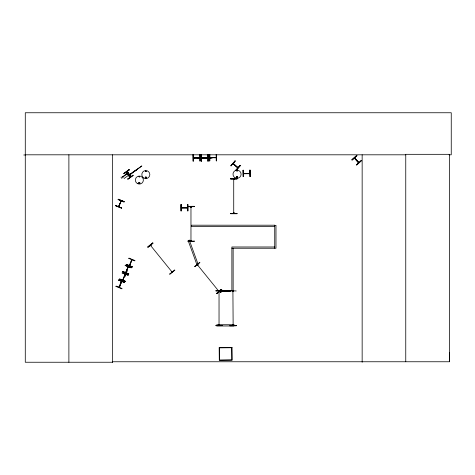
<?xml version="1.0" encoding="UTF-8"?>
<svg xmlns="http://www.w3.org/2000/svg" width="475" height="475" viewBox="0 0 475 475"><rect width="100%" height="100%" fill="white"/><g stroke="black" fill="none" stroke-linecap="round" stroke-linejoin="round"><path stroke-width="0.71" d="M449.029 154.808L451.25 154.808L451.25 112.753L25.282 112.753L25.282 362.247L112.551 362.247L112.492 361.76L449.356 361.76L449.421 352.741M233.718 163.804L233.231 163.412M237.435 167.479L237.607 167.212L238.064 167.645M233.083 163.578L237.868 167.77L238.005 167.509M191.223 206.708L191.247 207.332L190.902 207.272M190.897 240.522L191.253 240.516M191.253 240.962L190.944 241.015M219.034 290.92L219.266 291.632L219.26 290.914M233.658 212.83L234.015 212.83L233.688 212.83M219.26 325.327L219.034 324.615L219.034 325.327M233.136 325.476L232.91 291.133L233.201 291.644L232.875 291.199M233.189 325.405L232.904 324.829M139.525 176.771L139.163 176.724L139.555 176.676M139.787 183.178C138.837 181.705 139.086 184.175 139.632 183.338M146.021 171.291L145.688 171.101L145.95 171.362M146.169 171.333C145.558 170.068 145.386 172.211 146.104 171.398M354.481 158.027L358.738 162.759L358.423 162.076M123.061 279.704L122.793 279.526L123.168 279.538M125.198 274.408L122.853 280.226M128.262 266.855L127.929 266.724L127.781 267.288M120.739 201.24L121.042 201.358M119.462 286.823L119.13 286.692L119.183 287.339M121.38 281.295L121.357 282.037M121.6 281.527L119.207 287.274M129.36 265.608L129.912 265.014M131.765 259.647L131.741 260.389M150.753 245.759L150.415 245.29M150.729 245.777L151.008 245.551L150.623 245.142M197.903 265.008L197.368 264.866M218.571 291.056L218.85 290.831M190.932 206.821L191.223 207.266M191.211 241.009L191.182 240.451M233.694 179.134C233.267 179.698 234.496 179.704 233.706 179.627M219.005 291.05L219.296 291.496M219.284 325.238L219.254 324.68M233.16 291.692L233.16 291.151M237.458 167.455L237.672 167.212M124.699 274.692L125.002 274.811M120.709 201.228L121.066 201.519M118.964 287.108L121.297 281.408M121.101 281.806L121.457 282.103M129.348 265.454L131.741 259.706M131.486 260.158L131.842 260.448M121.262 200.818L118.827 206.75M132.038 259.754L129.604 265.685M128.767 273.826L128.636 274.158L122.663 271.789L122.793 271.457L128.761 273.837M131.136 267.847L131.266 267.52L125.287 265.151L125.157 265.483L131.148 267.805L125.192 265.4M125.163 274.318L122.609 280.149M128.315 266.73L125.703 272.537L128.018 266.689M123.316 278.902L124.676 275.47M128.25 266.707L125.994 272.585M128.066 275.399L128.202 275.067L122.223 272.703L122.093 273.03L128.102 275.316M118.607 206.607L121.196 200.794L118.584 206.672M121.665 207.913L121.535 208.246L115.585 205.817L115.71 205.509L121.653 207.955M124.07 201.958L124.207 201.626L118.245 199.221L118.109 199.553L124.07 201.958L118.144 199.47M115.965 286.425L116.096 286.092L122.051 288.515L121.927 288.83L115.977 286.395M126.487 264.444L126.35 264.777L132.323 267.152L132.442 266.849L126.487 264.444L132.43 266.891M128.891 258.483L129.022 258.151M131.973 259.724L129.604 265.59M124.587 282.233L118.637 279.805L118.501 280.131L124.462 282.536L124.598 282.209M197.962 265.133L197.553 264.634M218.821 290.854L218.601 291.038M139.056 176.552C139.513 178.083 139.858 175.471 139.056 176.807M236.752 170.721C237.019 172.098 237.737 170.074 236.829 170.667M236.894 170.852L237.227 170.994L236.972 170.751M230.494 290.926L231.194 290.641M190.962 206.69L190.968 207.338M232.91 291.068L232.916 291.781M243.467 173.328L244.245 173.535M249.179 173.209L249.892 173.191M193.325 157.807L194.103 158.092M207.159 158.009L207.314 157.718M181.236 207.617L182.014 207.908M215.472 157.73L215.632 157.433M126.136 272.11L125.703 272.537M119.16 286.704L119.528 286.663M236.746 176.926C236.538 178.766 238.308 176.273 236.722 177.044M243.473 173.553L249.898 173.678L243.574 173.773L243.598 173.292M249.31 173.173L249.322 173.494M249.767 173.452L243.604 173.583M199.666 158.015L199.167 157.7L199.007 158.062M202.053 158.11C202.683 157.724 201.192 157.468 201.578 158.116L207.765 158.074M207.248 157.789L207.896 157.783M210.413 157.783L210.366 157.468L210.366 157.825M181.242 207.842L181.373 207.587M187.578 207.824L181.325 207.866L187.672 207.818M235.03 160.859L230.773 165.674L231.04 165.912M235.208 161.019L230.975 165.852L235.262 161.067L235.006 160.841M233.356 163.471L233.142 163.715L237.874 167.918L233.16 163.691M233.474 164.012L233.712 163.738M235.885 170.157L240.107 165.312L240.38 165.549L236.14 170.382L235.873 170.145M235.903 170.175L240.178 165.371M236.117 170.359L240.356 165.532M355.015 158.24C354.783 159.149 355.253 157.32 354.451 158.104L358.542 162.925M356.903 155.752L356.666 155.485L351.892 159.79L352.129 160.057L356.897 155.741M351.91 159.814L356.689 155.509M352.07 159.986L356.873 155.723M358.239 162.207L358.542 162.153M356.493 164.896L361.267 160.598M118.851 206.007L119.047 206.18M233.7 212.782L233.73 213.412L233.724 179.069M233.136 325.411L233.166 324.894M152.76 242.903L147.79 246.976L148.016 247.255L152.986 243.176L152.76 242.903L147.808 247M147.957 247.184L152.956 243.147M169.729 274.063L174.64 269.919L174.865 270.198L169.878 274.247L169.67 273.998M194.732 266.439L199.684 262.337L199.91 262.616L194.94 266.689L194.714 266.416M216.624 293.467L221.593 289.388M216.802 293.687L221.772 289.608L221.564 289.352L216.606 293.443L216.82 293.704L221.789 289.631M145.611 177.205C145.76 179.289 146.359 175.982 145.558 177.852M123.85 173.464L129.063 169.706M124.017 173.696L129.23 169.937M122.502 176.819L126.843 173.684L127.057 173.981L122.71 177.116M126.896 173.761L128.185 172.835M127.003 173.903L128.292 172.977M128.03 174.378L128.606 173.957M128.185 174.592L128.767 174.177M128.292 174.741L128.868 174.319M128.422 174.806L128.903 174.521L128.535 174.093M128.422 174.889L129.022 174.539M124.046 178.529L134.259 171.166M128.891 175.299L137.435 169.136L129.022 175.477M127.828 178.98L133.036 175.222L127.852 179.016M233.949 213.406L233.967 212.782M139.555 183.398L139.092 183.338M193.456 157.771L199.684 157.765M199.619 158.056L193.39 158.027L199.755 158.056M216.078 157.789L209.784 157.54L216.143 157.498M187.667 207.575L187.085 207.836M187.53 207.866L181.308 207.842M201.602 157.753L207.902 158.009L201.537 158.044M187.085 207.516L186.948 207.89M243.046 170.234L243.402 170.228L243.521 176.652L243.182 176.658L243.046 170.234L243.212 176.658M243.533 173.328L249.832 173.417M249.963 176.516L250.319 176.51L250.183 170.086L249.826 170.092L250.01 176.516L249.915 170.092M201.453 154.719L201.091 154.725L201.133 161.15L201.489 161.15L201.453 154.719L201.447 161.15M211.209 157.73L214.896 157.706M209.404 154.44L209.445 160.865L209.802 160.865L209.766 154.44L209.76 160.865M216.232 160.823L216.588 160.823L216.547 154.393M207.919 161.108L208.276 161.108L208.234 154.678L207.878 154.684L207.961 161.108M230.624 178.695L237.049 178.624L237.049 178.98L230.624 179.022L230.624 178.659M230.624 178.974L237.049 178.933M181.218 204.517L180.862 204.517L180.904 210.947L181.26 210.942L181.201 204.517M187.862 206.696L194.287 206.667L194.287 206.31L187.862 206.352L187.862 206.708L194.287 206.625M181.308 207.617L187.53 207.545M187.684 210.9L188.041 210.9L187.999 204.476L187.643 204.476L187.702 210.9L187.732 204.476M230.624 213.429L237.055 213.388L237.055 213.744L230.624 213.756L230.624 213.429L237.055 213.477M215.935 290.848L222.359 290.848L222.359 290.54L215.929 290.581L215.935 290.938L222.359 290.896M236.235 290.955L229.805 290.73L229.805 291.086M215.935 325.345L222.359 325.339L215.935 325.363L215.935 325.702L222.365 325.654M233.379 325.565L236.235 325.547M23.75 154.987L25.282 154.981M25.282 154.808L405.757 154.808M207.106 158.276L210.799 158.276M274.728 246.988L231.883 246.988L231.883 291.086L233.201 291.199M231.883 248.241L275.981 248.241L275.981 225.358L274.728 225.358L274.728 248.241M220.252 289.964L220.911 289.964M220.204 290.053L220.958 290.053M220.222 290.498L220.928 290.504M220.352 291.472L220.976 291.478M220.311 291.775L221.018 291.781M220.287 292.22L221.035 292.226M220.335 292.309L220.988 292.315M150.628 245.201L150.997 245.646M197.38 264.777L218.993 291.466M218.91 290.641L219.616 290.926M125.281 265.181L131.254 267.544M122.758 271.54L128.737 273.909M122.669 271.759L128.648 274.128M119.712 279.051L125.667 281.455M118.233 199.251L124.195 201.655M115.674 205.592L121.636 207.997M129.01 258.18L134.983 260.555L134.847 260.888L128.903 258.442M118.536 280.054L124.468 282.524M233.949 178.998L233.955 179.645M354.718 157.908L358.857 162.557M171.932 271.967L171.659 271.528M233.278 163.453L238.011 167.604M354.498 158.098L358.684 162.806M218.755 290.819L219.123 291.27M218.583 290.961L218.951 291.413M150.474 245.415L150.979 245.575M171.831 271.385L172.199 271.837M150.456 245.338L172.027 271.979M133.012 175.186L133.22 175.477L128.007 179.235L127.799 178.944M127.009 171.588L130.768 176.801M126.938 171.641L130.732 176.831M126.356 172.063L130.114 177.276L126.285 172.11M126.095 172.253L129.829 177.484M122.134 176.314L123.078 177.62M120.977 177.151L121.921 178.452M219.296 291.05L219.26 291.561M191.223 206.821L191.193 207.338M243.354 170.228L243.449 176.658M219.034 324.68L219.034 325.262L219.034 290.985M216.279 154.399L216.321 160.823M216.232 154.399L216.273 160.823M209.433 154.44L209.475 160.865M207.967 154.678L208.008 161.108M201.121 154.725L201.162 161.15M193.212 154.708L193.301 161.132M190.962 240.451L190.968 241.033L190.968 206.756M181.129 204.517L181.171 210.942M449.356 361.76L449.356 154.322L405.757 154.322L405.757 361.76M362.152 154.808L362.152 362.247M233.136 248.241L233.136 291.086M212.117 158.181L205.788 158.181M112.486 154.808L112.486 362.247M68.887 154.808L68.887 362.247M219.711 290.848L219.711 291.413L230.393 291.49L230.476 290.837L219.711 290.848M138.807 182.917C139.513 185.125 140.523 181.355 138.807 182.917M145.273 177.43C145.979 179.639 146.989 175.869 145.273 177.43M236.497 177.086C237.209 179.295 238.218 175.524 236.497 177.086M121.653 281.402L119.415 287.316L121.653 281.402M119.724 279.009L119.593 279.342L125.572 281.705L125.703 281.372L119.724 279.009M127.146 270.679L124.842 276.569L127.146 270.679M361.208 160.526L356.434 164.831L356.672 165.098L361.428 160.77L361.208 160.526M129.046 169.682L123.832 173.44L124.04 173.731L129.253 169.973L129.046 169.682M141.782 165.995L133.16 172.188L141.782 165.995M189.317 240.142L188.148 240.57L196.935 264.729L198.111 264.302L189.317 240.142M232.02 347.362L219.165 347.504L219.302 360.359L232.156 360.216L232.02 347.362M231.663 347.724L219.527 347.854L219.658 359.997L231.794 359.866L231.663 347.724M193.301 154.702L192.945 154.708L192.987 161.132L193.343 161.132L193.301 154.702M200.088 154.66L199.732 154.666L199.767 161.09L200.129 161.09L200.088 154.66M194.293 241.08L187.862 241.134L187.868 241.478L194.293 241.407L194.293 241.08M236.235 325.452L229.811 325.494L229.811 325.85L236.235 325.814L236.235 325.452M203.805 158.466L197.475 158.537L203.805 158.466M274.627 225.197L191.508 225.197L191.508 226.45L274.627 226.45L274.627 225.197M231.337 290.641L218.773 290.926L231.337 290.641M233.932 324.734L216.79 324.734L216.79 325.987L233.932 325.987L233.932 324.734M130.987 176.647L127.229 171.433L130.963 176.664M235.024 177.751A4.067 4.067 0 0 0 241.122 174.23A4.067 4.067 0 0 0 235.024 170.709A4.067 4.067 0 0 0 235.024 177.751M236.615 177.674A0.623 0.623 0 0 0 237.66 177.395A0.623 0.623 0 0 0 236.894 176.635A0.623 0.623 0 0 0 236.615 177.674M143.824 178.048A4.008 4.008 0 0 0 149.839 174.574A4.008 4.008 0 0 0 143.824 171.107A4.008 4.008 0 0 0 143.824 178.048M145.516 178.119A0.623 0.623 0 0 0 146.454 177.579A0.623 0.623 0 0 0 145.516 177.044A0.623 0.623 0 0 0 145.516 178.119M137.358 183.534A4.008 4.008 0 0 0 143.373 180.061A4.008 4.008 0 0 0 137.358 176.587A4.008 4.008 0 0 0 137.358 183.534M139.05 183.605A0.623 0.623 0 0 0 139.982 183.065A0.623 0.623 0 0 0 139.05 182.525A0.623 0.623 0 0 0 139.05 183.605"/></g></svg>
